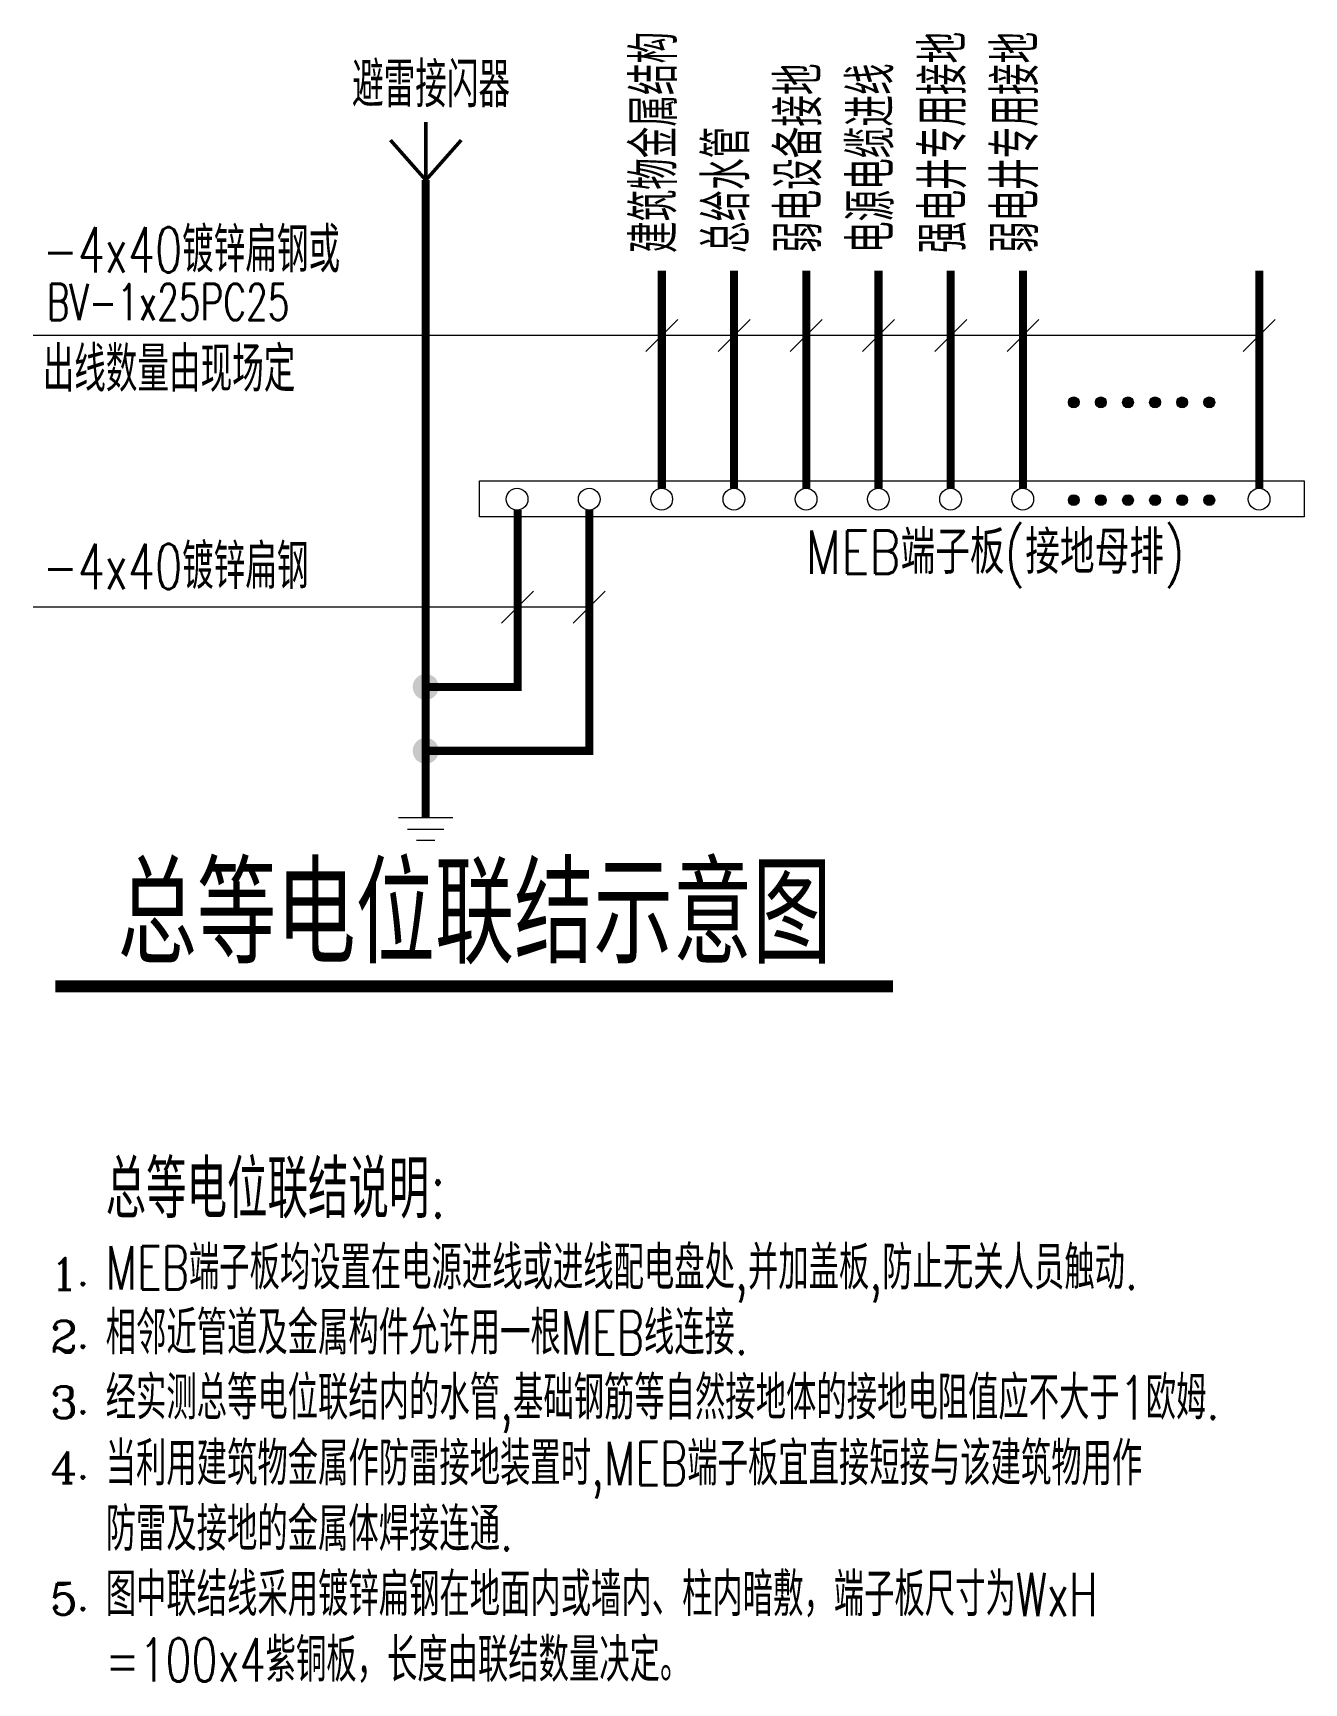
# Model space of a CAD drawing. Extents: x 921423 to 1291758, y 534425 to 1049953.
# Drawn here: x 1187388 to 1200746, y 616998 to 634339 of the extents above; entities that cross this region are included whole.
import ezdxf

# ---------------------------------------------------------------- set-up
doc = ezdxf.new("R2010")
doc.units = 0
doc.header["$LTSCALE"] = 1000
doc.header["$MEASUREMENT"] = 0
doc.linetypes.add('DASHDOT', pattern=[25.4, 12.7, -6.35, 0, -6.35])
for name, color, linetype, lineweight in [('中文', 7, 'Continuous', 13), ('照明平面设备层', 11, 'Continuous', 20), ('照明线路', 1, 'Continuous', 50)]:
    doc.layers.add(name, color=color, linetype=linetype, lineweight=lineweight)
doc.layers.add('数字', color=3, linetype='Continuous')
doc.styles.add('ACC', font='txt.shx', dxfattribs={"width": 0.9, "bigfont": 'hztxt.shx'})
doc.styles.add('HZTXT', font='txt', dxfattribs={"width": 0.7, "height": 300, "bigfont": 'HZTXT'})
doc.styles.add('ROMANC', font='romanc', dxfattribs={"width": 0.8})

msp = doc.modelspace()

# ---------------------------------------------------------------- hatches: boundary and pattern name
at = {"layer": '中文', "linetype": 'ByBlock'}
for points in [[(1198383, 630457, 1), (1198269, 630457, 1)], [(1198668, 630457, 1), (1198554, 630457, 1)], [(1198953, 630457, 1), (1198839, 630457, 1)], [(1199237, 630457, 1), (1199123, 630457, 1)], [(1199522, 630457, 1), (1199408, 630457, 1)], [(1199807, 630457, 1), (1199693, 630457, 1)], [(1198383, 629430, 1), (1198269, 629430, 1)], [(1198668, 629430, 1), (1198554, 629430, 1)], [(1198953, 629430, 1), (1198839, 629430, 1)], [(1199237, 629430, 1), (1199123, 629430, 1)], [(1199522, 629430, 1), (1199408, 629430, 1)], [(1199807, 629430, 1), (1199693, 629430, 1)]]:
    msp.add_hatch(color=256, dxfattribs=at).paths.add_polyline_path(points)
h = msp.add_hatch(color=256, dxfattribs=at)
edge = h.paths.add_edge_path()
edge.add_ellipse((1191515, 627467), major_axis=(-10, 136), ratio=1, start_angle=0, end_angle=360)
h = msp.add_hatch(color=256, dxfattribs=at)
edge = h.paths.add_edge_path()
edge.add_ellipse((1191515, 626795), major_axis=(-10, 136), ratio=1, start_angle=0, end_angle=360)

# ---------------------------------------------------------------- linework, layer by layer
for p, q in [((1194165, 631328), (1193829, 630993)), ((1194924, 631328), (1194588, 630993)), ((1195683, 631328), (1195347, 630993)), ((1196442, 631328), (1196106, 630993)), ((1197201, 631328), (1196865, 630993)), ((1197960, 631328), (1197625, 630993)), ((1200444, 631328), (1200108, 630993)), ((1192649, 628474), (1192313, 628138)), ((1193402, 628474), (1193066, 628138))]:
    msp.add_line(p, q, dxfattribs=at)
at = {"layer": '中文', "ltscale": 1200}
for p, q in [((1200276, 631161), (1187388, 631161)), ((1193234, 628306), (1187388, 628306))]:
    msp.add_line(p, q, dxfattribs=at)
at = {"layer": '中文', "linetype": 'ByBlock'}
msp.add_lwpolyline([(1192081, 629633), (1200746, 629633), (1200746, 629253), (1192081, 629253)], close=True, dxfattribs=at)
at = {"layer": '中文', "const_width": 127}
msp.add_lwpolyline([(1187624, 624321), (1196425, 624321)], dxfattribs=at)
at = {"layer": '中文', "linetype": 'ByBlock'}
for centre, radius in [((1198326, 630457), 56.9), ((1198611, 630457), 56.9), ((1198896, 630457), 56.9), ((1199180, 630457), 56.9), ((1199465, 630457), 56.9), ((1199750, 630457), 56.9), ((1192475, 629440), 114), ((1193234, 629440), 114), ((1193995, 629440), 114), ((1194754, 629440), 114), ((1195513, 629440), 114), ((1196272, 629440), 114), ((1197031, 629440), 114), ((1197790, 629440), 114), ((1198326, 629430), 56.9), ((1198611, 629430), 56.9), ((1198896, 629430), 56.9), ((1199180, 629430), 56.9), ((1199465, 629430), 56.9), ((1199750, 629430), 56.9), ((1200274, 629440), 114)]:
    msp.add_circle(centre, radius, dxfattribs=at)
at = {"layer": '照明平面设备层', "ltscale": 1200}
for p, q in [((1191230, 626094), (1191800, 626094)), ((1191325, 625973), (1191705, 625973)), ((1191420, 625856), (1191610, 625856))]:
    msp.add_line(p, q, dxfattribs=at)
at = {"layer": '照明线路', "ltscale": 1.2}
for q in [(1191515, 633402), (1191144, 633213), (1191886, 633213)]:
    msp.add_line((1191515, 632793), q, dxfattribs=at)
at = {"layer": '照明线路', "ltscale": 1.2, "const_width": 85.4}
for points in [[(1191515, 626094), (1191515, 632793)], [(1193997, 629554), (1193997, 631840)], [(1194756, 629554), (1194756, 631840)], [(1195515, 629554), (1195515, 631840)], [(1196274, 629554), (1196274, 631840)], [(1197033, 629554), (1197033, 631840)], [(1197792, 629554), (1197792, 631840)], [(1200276, 629554), (1200276, 631840)], [(1192481, 629326), (1192481, 627467), (1191515, 627467)], [(1193234, 629326), (1193234, 626795), (1191515, 626795)]]:
    msp.add_lwpolyline(points, dxfattribs=at)

# ---------------------------------------------------------------- texts
at = {"layer": '中文', "linetype": 'ByBlock', "style": 'ACC', "width": 0.7}
for s, p in [('强电井专用接地', (1197192, 632027)), ('弱电井专用接地', (1197951, 632027)), ('建筑物金属结构', (1194155, 632027)), ('弱电设备接地', (1195674, 632027)), ('电源电缆进线', (1196433, 632027)), ('总给水管', (1194915, 632027))]:
    msp.add_text(s, height=474.4, rotation=90, dxfattribs=at).set_placement(p)
at = {"layer": '中文', "linetype": 'ByBlock'}
for s, height, style, width, p in [('避雷接闪器', 474.4, 'ACC', 0.7, (1190741, 633559)), ('-4x40镀锌扁钢或', 474.4, 'ACC', 0.7, (1187489, 631823)), ('出线数量由现场定', 474.4, 'ACC', 0.7, (1187489, 630569)), ('MEB端子板(接地母排)', 455.44, 'HZTXT', 0.8, (1195506, 628655)), ('-4x40镀锌扁钢', 474.4, 'ACC', 0.7, (1187489, 628496)), ('总等电位联结说明:', 607.3, 'ACC', 0.7, (1188152, 621884)), ('MEB端子板均设置在电源进线或进线配电盘处,并加盖板,防止无关人员触动.', 455.44, 'ACC', 0.7, (1188152, 621135)), ('相邻近管道及金属构件允许用一根MEB线连接.', 455.44, 'ACC', 0.7, (1188152, 620451)), ('经实测总等电位联结内的水管,基础钢筋等自然接地体的接地电阻值应不大于1欧姆.', 455.44, 'ACC', 0.7, (1188152, 619768)), ('当利用建筑物金属作防雷接地装置时,MEB端子板宜直接短接与该建筑物用作', 455.44, 'ACC', 0.7, (1188152, 619076)), ('防雷及接地的金属体焊接连通.', 455.44, 'ACC', 0.7, (1188152, 618388)), ('图中联结线采用镀锌扁钢在地面内或墙内、柱内暗敷，端子板尺寸为WxH', 455.44, 'ACC', 0.7, (1188152, 617702)), ('=100x4紫铜板，长度由联结数量决定。', 455.44, 'ACC', 0.7, (1188152, 617013))]:
    msp.add_text(s, height=height, dxfattribs=dict(at, style=style, width=width)).set_placement(p)
at = {"layer": '中文', "style": 'ACC', "width": 0.8}
msp.add_text('总等电位联结示意图', height=1041.9, dxfattribs=at).set_placement((1188278, 624559))
at = {"layer": '中文', "linetype": 'DASHDOT', "ltscale": 0.01, "style": 'ROMANC'}
for s, p in [('1.', (1187569, 621131)), ('2.', (1187569, 620472)), ('3.', (1187569, 619781)), ('4.', (1187569, 619098)), ('5.', (1187569, 617715))]:
    msp.add_text(s, height=334, dxfattribs=at).set_placement(p)
at = {"layer": '数字', "ltscale": 0.1, "style": 'ACC', "width": 0.7}
msp.add_text('BV-1x25PC25', height=379.54, dxfattribs=at).set_placement((1187532, 631323))

doc.saveas('drawing.dxf')
